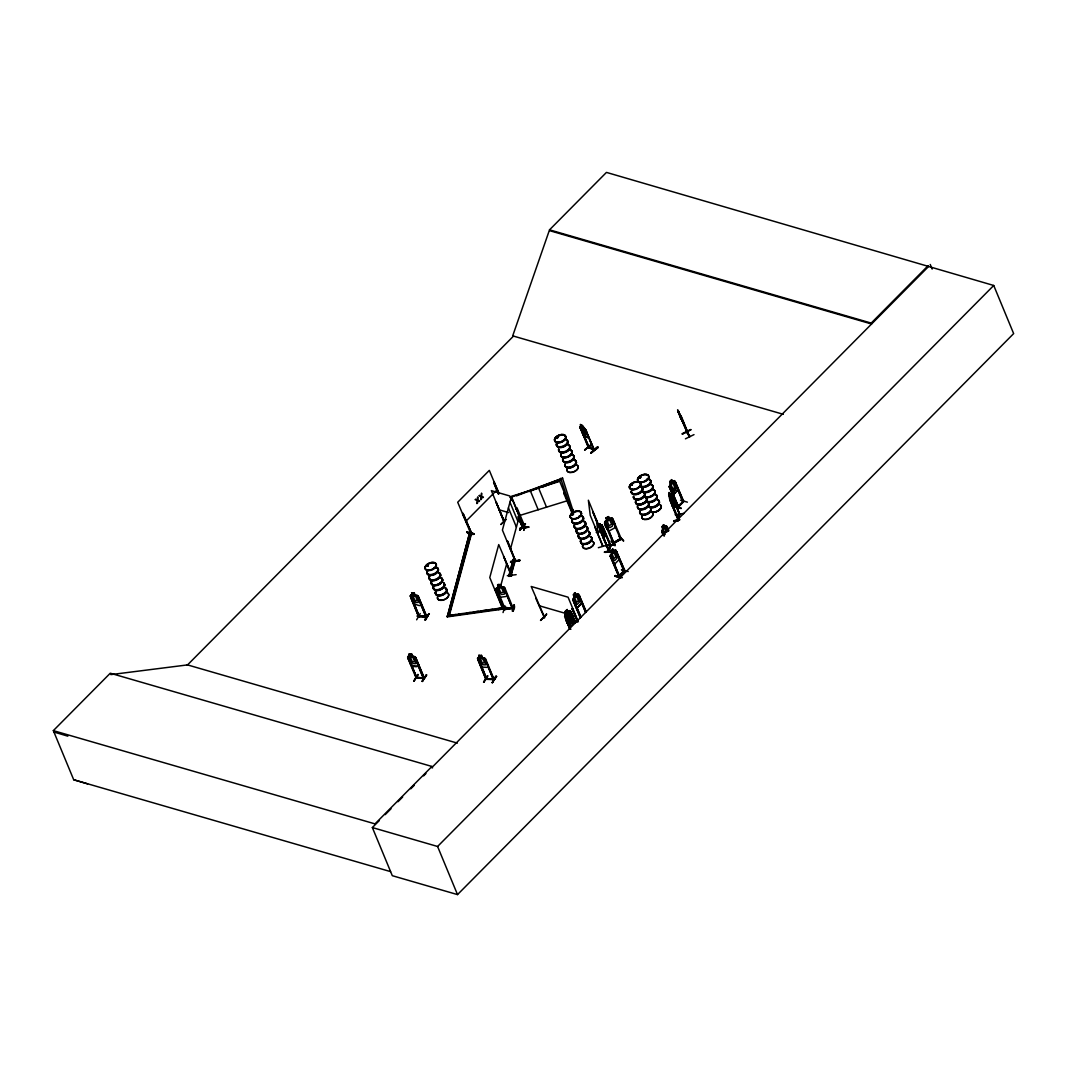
<?xml version="1.0" encoding="UTF-8"?>
<svg xmlns="http://www.w3.org/2000/svg" width="1067" height="1067" viewBox="0 0 1067 1067"><rect width="100%" height="100%" fill="white"/><g stroke="black" fill="none" stroke-linecap="round" stroke-linejoin="round"><path stroke-width="1.5" d="M544.01 617.166L544.717 617.633L531.206 586.49L568.071 597.187L577.647 620.287M544.437 617.82L535.834 598.4M498.169 609.524C503.904 605.776 515.414 608.097 498.156 609.444M507.172 607.87L498.209 609.217L507.052 607.563M510.773 562.002C539.008 557.014 491.5 565.217 519.749 560.735M510.84 561.695L519.802 560.455M510.72 561.375L519.682 560.095M611.871 551.506C601.988 553.386 601.855 551.679 611.791 550.759M610.964 541.156L615.019 545.784M477.549 497.155L477.322 499.996L475.562 499.156M476.696 503.424L477.549 503.064L477.683 500.756L476.869 500.503M481.39 493.274L481.177 496.128L479.416 495.275M480.537 499.543L481.404 499.183L481.524 496.889L480.724 496.622M478.71 501.397L479.536 501.05L477.763 500.143L477.936 497.275M482.551 497.515L483.391 497.169L481.604 496.262L481.777 493.394M416.637 619.807L420.225 613.565M413.689 681.013L417.904 674.384L414.129 681.079M477.069 503.544L477.256 500.61L475.108 499.609M480.924 499.663L481.097 496.742L478.963 495.728M483.911 682.226L487.846 675.945M571.192 616.259L571.005 619.14L569.191 620.967L567.431 620.06M502.277 607.723L502.824 607.136L503.131 607.937L495.088 588.637M511.867 575.42L503.571 556.28L511.4 576.087L511.64 574.766L511.373 576.153M515.228 560.335C514.894 559.988 515.481 560.042 515.641 560.895M515.761 560.468L514.868 560.348M610.577 544.797L608.817 551.599L600.281 530.873M426.68 566.017L427.28 565.23M427.347 565.923L428.054 565.777M428.094 565.683L427.32 565.35L428.387 565.35M433.882 567.884L434.843 567.497L434.256 567.951M556.44 437.75L556.347 438.43M557.588 437.497L557.147 438.47M563.669 440.004L564.336 439.911M572.872 514.561L571.859 514.347L573.112 514.441M572.886 514.614L573.432 513.867M579.194 516.628L579.581 516.361M579.048 516.521L579.968 516.321L579.208 516.255M631.064 485.392C634.985 483.271 629.183 487.032 632.478 484.405M639.333 478.136L639.987 477.162L639.413 477.736M638.706 487.059L638.68 487.126M639.2 477.749L640.013 477.723M640.013 477.776L640.64 477.042M646.669 479.95L646.842 479.296M646.562 479.817L647.229 479.256L646.415 479.83M523.47 524.257L523.937 530.392L523.51 524.204M613.792 542.543L620.994 538.248M613.925 543.316L606.029 524.004L605.149 524.27L606.029 524.004M613.072 542.943L613.285 543.703L604.562 522.857L605.016 521.456L611.364 517.975L612.538 518.295L621.421 539.102L621.127 538.395L612.911 543.023M661.913 531.966L662.114 530.406M686.468 431.828L686.908 431.722M680.986 416.117L680.199 414.77L689.562 436.803L686.268 431.428M689.522 436.75L681.573 416.93M689.109 436.043L686.988 431.988M673.637 506.318L668.689 494.461L669.089 492.461L674.011 504.451M668.969 494.528L669.196 493.327L669.289 495.328M670.183 494.955L670.423 493.447L669.729 499.649L678.225 520.416M670.049 497.635L670.409 495.768M671.877 502.05L672.237 500.183M673.357 507.572L674.251 502.97L673.437 500.023M672.37 505.931L673.477 507.679L674.344 502.944L670.903 493.648L679.826 514.294L678.545 520.296L669.756 499.609L668.689 494.461M679.039 513.747L679.639 514.868L671.463 495.115L679.826 514.361M679.719 519.722C675.184 519.896 669.382 522.363 678.305 520.723M675.131 514.694L684.094 513.374M678.145 519.229C679.612 520.683 676.185 518.869 679.105 514.481M679.452 513.614L679.306 514.988M678.359 519.736L679.372 514.441M570.658 629.277L566.39 621.247L568.057 618.447L566.977 616.072L568.898 614.099L569.871 616.473M670.743 483.858L669.116 486.725M673.917 480.617L674.944 480.857L683.48 501.49L677.705 507.412L669.182 486.685L673.984 480.63L672.677 481.977M569.578 628.423L564.63 616.619L564.896 615.125C564.83 613.298 572.032 609.897 569.418 610.657M580.248 617.66L572.832 599.934L574.433 597.2L573.806 598.96L575.647 603.375L577.394 604.295L579.208 602.455L579.394 599.587L577.567 595.159L576.273 595.359L575.286 592.985M618.713 556.681L619.087 559.642L614.512 564.243L610.164 556.174L610.511 554.653L615.112 550.105L616.019 550.425L624.742 570.912M610.324 556.174L611.938 553.413L610.951 551.052M589.091 447.46L580.755 427.347C580.381 425.093 580.341 427.44 584.636 428.454M593.372 449.314L594.039 450.234M594.092 449.26L593.625 450.047L585.903 430.508L594.479 450.047L587.93 446.74L588.757 446.74M666.528 525.951L664.648 527.191L663.607 524.657L662.047 526.711L663.887 533.847M603.108 545.971L602.322 545.397L603.002 545.971M602.655 546.091L594.719 526.818M507.399 541.209L515.521 561.042L507.705 541.169M516.041 509.372L516.508 508.772L524.31 528.632L516.175 508.052M507.292 575.727L516.175 574.673M519.856 528.618L528.912 526.978L519.922 528.258M502.57 608.43L503.144 607.87L502.89 608.51L494.768 588.677M516.201 508.239L516.988 507.785L525.057 527.005L523.71 527.978M564.616 493.247L563.803 493.514L564.59 493.061L572.499 512.587A5.975 3.468 -22.5 0 1 581.408 513.067A5.975 3.468 -22.5 0 1 573.299 518.749A5.975 3.468 -22.5 0 1 572.539 512.653L559.748 481.364L511.32 496.355L524.551 528.058L523.95 528.645L524.23 527.205M502.584 608.55L489.78 577.54L498.729 544.583L511.88 575.54M502.704 607.723L502.317 609.177L447.26 616.886L469.693 532.686L471.681 533.047L449.327 615.446M447.26 616.886L469.693 532.686M449.087 614.845L471.427 532.446M510.386 549.318L519.322 516.361M497.755 596.786L499.036 592.078M500.73 585.81L506.692 563.829M508.786 575.887L513.254 559.401L514.988 559.161L510.773 576.233L508.786 575.887L510.519 575.633M509.026 576.487L513.254 559.401M502.317 609.177L502.45 607.23M510.773 576.233L515.494 559.855M610.844 545.397L609.137 551.559L600.454 529.872L599.374 525.698L599.921 523.67L601.014 526.164L601.801 524.951L610.311 546.117L610.391 545.277M599.681 525.764L600.041 523.804M600.001 526.551L600.014 524.551M600.041 529.432L601.895 524.937M600.134 529.419L599.374 525.698M601.174 532.246L609.217 551.426M602.815 526.204L610.871 545.49L608.804 550.412M604.415 531.259L605.189 534.154L603.949 538.942L605.296 534.14L604.536 531.193M615.192 544.41L606.016 545.624L615.219 544.437M504.371 609.604L495.862 588.597L504.504 609.35L513.347 608.15L512.067 607.576M497.342 589.984L496.475 590.318L497.342 589.984L505.345 609.444L504.184 608.603M505.118 608.523L512.947 607.443L513.254 608.403L504.651 587.424L501.357 587.037L503.104 587.65L504.931 592.078L504.251 594.159L501.517 594.532L499.263 592.839L497.435 588.41C500.343 587.223 494.661 583.382 500.396 584.596L501.29 587.13M500.37 584.663L497.569 585.129M498.476 595.026L500.45 597.24L507.332 596.306L507.185 593.772M504.411 589.237L505.291 588.917L504.411 589.237L512.48 608.51M505.064 605.976L503.037 612.565M504.064 608.87L504.998 608.51M512.293 608.497L504.478 589.024M514.027 604.762C516.481 609.257 508.826 616.726 514.294 605.096M512.934 611.271L514.214 605.056M471.374 532.74L462.558 513.947L463.091 513.414L471.321 532.806L470.84 531.886M678.199 506.265L678.545 506.958L670.516 487.699L669.743 488.166L670.516 487.699M678.012 506.118L682.907 501.717L677.892 507.545L683.787 501.583L675.504 482.311L674.971 482.844L682.88 502.157L683.507 500.876L682.573 501.397M379.359 820.523L372.37 827.565L392.296 875.687L457.516 894.599L1013.65 333.598L993.724 285.476L606.456 172.401L549.532 229.832L512.667 335.958L513.427 336.172L187.552 664.901L110.861 674.611M619.367 575.687L618.513 576.14L619.113 576.954L610.911 557.588L611.444 557.041L619.66 576.447L619.42 575.593M567.497 620.247L568.137 618.473M612.805 549.078L610.777 551.012L611.858 553.4L611.218 555.16L613.045 559.588L614.805 560.495L616.619 558.668L616.806 555.787L614.979 551.372L613.672 551.559L612.725 549.052L613.712 551.426M613.125 543.49L621.287 538.955M613.992 543.25L605.896 523.857M620.167 538.715L620.714 539.569L612.485 520.163L613.365 519.896L612.485 520.163M621.261 539.222L620.874 538.302M511.64 500.423L509.799 495.982L491.367 490.633L504.224 521.896M522.63 526.898L518.775 517.668M426.973 565.483L426.987 566.324L428.267 565.71M434.829 567.751L434.162 568.071M556.214 438.044L556.387 437.963M557.654 437.337L557.014 438.017M573.486 514.361L572.699 513.707M579.274 516.335L579.568 515.868M640.253 477.909L640.587 477.389M640.84 477.429L639.36 478.016M588.237 447.486L594.239 450.234M579.768 426.893L580.048 426.213M466.933 531.98C483.271 534.754 467.106 535.647 466.959 531.913M473.895 533.887L467.013 532.34L474.068 534.274M674.104 506.211L681.239 508.492L674.211 506.518M681.053 508.172L674.131 506.131L673.971 506.865M615.379 575.953L622.208 577.54M615.152 576.18L620.687 577.78L615.139 576.247L615.312 575.526M610.684 545.984L601.908 524.844M608.924 550.719L601.335 531.686M524.764 526.538L523.817 526.831L524.697 526.524M524.897 527.285L524.737 526.284L523.75 526.618M571.419 512.107C573.859 510.479 569.898 513.387 572.566 512.533M503.917 521.843L496.208 502.33L504.278 521.523M521.75 526.404L522.443 527.138L517.988 516.441M412.956 602.215C412.596 600.174 407.567 593.826 412.676 595.306L411.609 592.785L414.303 592.905L415.183 595.426L417.064 595.506M418.211 596.346L426.8 617.26L418.717 616.846L410.755 597.6L411.635 597.413L419.504 616.913L411.635 597.413M414.303 592.905L411.569 592.852M415.236 595.346L416.904 596.213L418.731 600.628L418.171 602.455L415.65 602.335L413.529 600.388L411.689 595.96L412.716 595.239L411.729 592.865M410.808 595.133L417.117 595.373L418.331 596.253L426.987 617.006L418.491 615.926M418.051 597.947L418.931 597.76L418.051 597.947L426.093 617.233M414.77 604.616C407.687 598.974 423.546 610.711 420.865 602.588M419.264 616.179C407.914 615.632 442.978 616.993 419.478 616.166M426.08 616.966L418.184 597.72M428.934 613.912L425.4 620.274M409.981 656.352L408.194 656.338L414.503 656.645L415.677 657.525L424.386 678.212L416.17 677.825M424.119 678.452L416.117 678.052L408.141 658.806L409.021 658.619L416.824 678.145L409.021 658.619M412.582 656.618L411.702 654.111L408.954 654.058L410.061 656.498M410.101 656.432L409.088 657.165L410.915 661.58L413.049 663.541L415.57 663.661L416.13 661.833L411.702 654.111M410.221 663.487L412.195 665.741M414.476 656.632L415.717 657.459L424.239 678.425L415.877 677.118M415.45 659.139L416.317 658.966L415.45 659.139L423.332 678.425L424.279 678.185M410.275 663.421C410.755 666.928 420.465 668.422 418.264 663.781M416.53 677.398L415.97 677.132M414.036 681.013L418.064 674.784M416.864 678.078L407.594 657.125L408.234 656.272M423.119 677.892L416.877 677.372M422.185 681.066C435.256 661.7 413.409 694.404 426.707 675.158M422.345 681.466L426.293 675.078M486.312 678.665L485.912 679.292L478.016 660.02L478.896 659.833L486.819 679.306L485.952 679.319L477.469 658.352L478.109 657.485L484.391 657.792L485.552 658.739L494.114 679.652L493.047 678.692M486.859 679.065L478.896 659.833M481.524 655.405L478.83 655.271L479.937 657.725L478.963 658.379L480.79 662.807L482.924 664.754L485.445 664.874L486.005 663.047L484.165 658.632L482.551 657.699M488.233 667.328L488.139 665.008L488.326 667.409L482.004 667.115L477.616 658.312L479.937 657.725L479.003 655.285M484.391 657.792L482.457 657.846L481.577 655.338M493.354 679.652L485.458 660.153L494.034 679.652L485.992 679.266M487.499 675.931L483.551 682.28L487.486 675.985M486.445 678.599L486.952 679.092M486.045 679.039C511.987 679.786 471.04 677.652 492.994 679.105M492.314 682.64L495.995 675.998L492.22 682.693L496.608 676.398L492.22 682.693M609.524 519.015L608.497 516.601L605.789 518.109L606.936 520.549L605.869 522.056L607.697 526.471L609.844 527.605L612.365 526.191L612.938 523.55L611.111 519.122L609.43 519.096M470.24 532.406L471.08 531.966L470.48 533.26M610.244 556.2L618.9 576.754M619.073 575.593L624.288 570.325L624.995 571.005L616.713 551.732L616.179 552.266L624.088 571.579L624.608 570.418M624.889 571.112L619.22 576.847M495.835 588.664L498.436 587.37M680.573 417.904L678.012 411.475L687.161 432.375M689.602 435.923L689.842 436.576L686.908 431.988M662.167 530.459L663.207 529.099L662.22 526.725L663.674 524.817M662.087 530.446L665.728 525.644L668.622 530.993L666.448 525.938M662.994 532.78L664.221 535.741M667.995 530.766L667.195 527.245L668.689 530.246M667.462 527.285L666.768 527.805M410.302 595.96L410.915 595.146M426.787 565.63L427.467 566.124M572.285 514.214L571.859 514.721M572.539 514.921L573.406 514.267M572.659 512.28L571.672 512.787M505.024 608.777L505.238 609.51M672.57 482.097L673.864 481.897L675.691 486.325L675.518 489.206L673.717 491.033L671.983 490.126L669.703 481.55L671.623 479.59L672.65 482.124M671.103 484.725L672.904 482.884M672.944 489.139L674.731 487.312M671.743 493.087L673.384 494.768L677.958 490.166L677.505 487.179M567.057 616.086L568.978 614.125M572.179 615.459L571.258 615.152L569.845 616.619L571.205 616.446M566.857 619.78L571.272 615.259M568.458 619.26L570.245 617.42M498.369 494.021L493.648 482.604L494.168 482.057L499.143 493.541M493.648 482.604L494.408 482.137M540.502 620.394L546.624 614.125L540.729 620.114M674.971 482.844L675.744 482.377M540.809 620.434L546.584 614.139M572.085 608.91L572.912 608.884L572.085 608.91L577.407 621.754M680.506 500.21L687.401 502.157M505.838 519.282L501.023 524.564M506.038 519.642L500.916 524.27M519.789 530.072L525.337 523.644L519.789 530.086M519.602 530.032L525.524 524.004M87.601 783.885L73.703 779.75L53.35 730.628L110.274 673.21L431.935 766.466L432.522 767.867L431.762 767.653L928.503 266.563M465.692 521.496L497.302 489.62M613.752 551.586L615.112 550.212M573.379 594.812L574.526 597.213L573.379 594.812C575.913 589.091 575.553 598.08 577.634 593.879L578.674 594.119L586.05 611.804M616.179 552.266L616.953 551.799M577.7 593.892L573.152 598.494L572.832 599.987M581.022 617.193L574.033 600.841L573.499 601.375L580.488 617.726M585.516 612.351L578.767 596.066L579.301 595.519L586.29 611.871M578.767 596.066L579.541 595.586M569.498 610.684L568.137 612.058L567.111 609.524L565.163 611.484L566.15 613.858L565.603 615.632L569.325 624.662L571.072 625.582L572.859 623.742L573.046 620.861L569.365 611.844L568.057 612.031L567.084 609.67M567.191 609.55L565.243 611.511L566.324 613.885L564.896 615.125M565.537 618.126C565.39 615.739 568.631 627.556 569.818 628.49M574.846 623.101L570.565 612.738L571.098 612.205L575.633 622.635M570.565 612.738L571.338 612.271M581.595 603.402L577.034 608.017L581.675 603.429L581.302 600.468M568.404 619.073L570.218 617.246M621.741 569.618L628.21 571.539M573.099 617.153L573.472 620.114L568.831 624.688L567.244 622.928M623.875 571.072L618.767 576.26M618.873 576.834L624.915 571.045M431.935 766.466L375.01 823.884L53.35 730.628M549.532 229.832L871.206 323.088L928.13 265.67M385.187 814.641L391.002 808.773M397.991 801.717L402.646 797.022M410.808 788.793L414.303 785.272M423.612 775.869L425.946 773.522M372.37 827.565L437.59 846.478L993.724 285.476M687.161 432.455L677.585 409.848L678.665 411.382M572.285 513.867L572.952 514.321M632.077 485.218L631.224 485.032L631.917 484.325M682.947 501.477L683.187 500.85M624.515 571.539L616.419 552.333M581.102 428.24L580.328 428.187L589.157 447.486M585.596 429.614L582.369 425.413L580.408 424.479L581.408 427.027M594.172 450.207L585.61 429.548L588.597 437.937L583.916 435.763L579.768 426.76L588.29 447.526L588.931 447.02L593.359 449.42M586.437 430.761L585.663 430.708M583.902 435.816L582.395 433.109M584.743 449.74L591.611 444.085M584.596 449.967L591.785 444.486M584.849 450.034L591.705 444.405M590.798 452.581L597.653 446.953L598.12 447.486L590.931 452.955L597.627 446.926L590.931 452.955M513.16 608.403L504.531 609.577M677.998 507.479L669.262 486.712M619.313 576.34L611.444 557.041M612.765 542.81L613.565 542.396M423.906 677.758L423.172 677.465M504.331 521.883L496.315 502.624M603.042 546.224L590.224 515.281L588.37 500.223L600.334 529.299M522.377 527.151L518.255 517.788M605.829 518.162L608.537 516.641L609.47 519.136L611.364 518.082M606.816 520.523L605.136 521.563C603.242 524.591 606.843 528.792 608.99 531.073L615.352 527.511L615.166 524.644L612.458 518.375L611.364 517.975M619.434 536.874L623.728 540.916L619.26 536.474M621.327 539.155L613.285 543.703M423.466 678.172L415.583 658.926M493.341 679.386L485.458 660.153M600.948 530.486L601.268 531.433M677.892 411.168L680.306 414.783M678.572 411.409L689.402 436.75M680.546 417.864L684.254 424.293L681.933 420.651M682.333 433.989L690.923 429.814M682.387 434.096L690.802 429.521L682.213 433.695M685.427 438.83L694.003 434.616M502.61 607.803L447.593 615.686M563.776 493.314L571.832 512.467M670.089 494.968L673.024 502.077L672.663 503.944L671.69 503.05M556.774 437.363L557.948 437.643M557.307 438.27L556.267 438.217M564.043 439.497L563.669 440.124M572.619 513.854L560.628 478.296M510.173 497.595L562.616 478.229M516.535 495.862L560.882 478.896M528.845 491.607L561.215 479.923L542.863 486.952M600.921 526.178L603.855 533.287L603.348 535.181L602.295 534.3M572.299 509.559L572.779 512.28M524.204 527.498L524.991 527.231M571.739 512.56L572.539 512.293M592.932 512.28L603.949 538.942L602.802 537.208M600.868 530.806L596.32 532.206L601.228 531.419M596.453 532.513L601.014 530.953M607.456 545.037L598.334 547.704M519.296 515.601L567.724 500.61M572.552 513.747L573.272 513.734M572.085 514.441L572.739 514.667M669.676 496.835L678.652 519.749M673.704 520.843L679.719 519.802M673.824 521.149L678.372 520.389M673.784 521.483L678.292 520.643M619.273 536.461L623.155 540.756M519.842 528.498L528.805 527.205M600.001 529.379L600.254 530.913M610.524 544.677L610.311 546.117M606.163 545.904L615.099 544.637M604.456 552.199L611.965 551.159M450.834 615.232L455.689 614.552M458.93 614.099L462.158 613.645M467.026 612.965L470.254 612.511M473.495 612.058L478.349 611.378M481.59 610.924L486.445 610.244M489.686 609.79L492.927 609.337M497.782 608.657L501.023 608.203M447.02 616.286L502.064 608.577M496.595 587.757L503.357 586.783L504.558 587.53M505.198 608.723L512.027 607.83M419.358 616.913L419.398 615.966M425.866 616.219L426.653 617.26M557.161 437.417L557.908 437.51M410.755 597.6L411.489 597.64M429.347 613.992C424.613 616.819 422.359 626.462 428.787 613.605M409.088 654.138L411.595 654.258M412.676 656.485L414.516 656.565M478.016 660.02L478.763 660.06M485.325 660.366L486.059 660.406M408.141 658.806L408.888 658.832M412.129 665.888L418.491 666.115M485.938 678.319L486.512 678.345M418.691 616.899L410.248 595.866M588.824 447.74L580.568 427.987M571.192 615.125L572.219 615.366L574.78 621.768L570.392 610.777M669.703 481.55L674.704 493.407M673.384 494.768L671.797 493.007M566.71 619.714L566.39 621.247M569.098 627.623L570.672 629.157M678.545 506.878L670.263 487.632M549.905 230.739L871.579 323.995L871.206 323.088M783.325 414.316L512.747 335.878L513.494 336.092M480.79 496.008L481.604 496.262M476.949 499.889L477.763 500.143M499.343 509.879L508.559 512.56M615.112 550.105L616.072 550.332L618.927 559.588M621.434 569.831L626.996 571.419M615.286 575.593L622.194 577.607M615.392 575.86L621.007 577.527M539.168 605.736L565.283 613.312M572.966 615.539L576.047 616.433M573.472 620.114L568.844 624.568L567.191 623.008M186.792 664.688L457.37 743.125M73.703 779.75L390.562 871.619M53.937 732.029L67.835 736.177M580.915 425.2L582.422 426.547L581.248 425.986M583.996 435.696L588.517 437.843M481.524 496.889L482.938 497.622M477.683 500.756L479.096 501.503M417.077 595.439L418.291 596.32M591.251 453.102L598.107 447.473M593.625 449.981L593.279 449.22M607.136 529.125L608.99 531.073M575.46 606.256L577.114 608.03M498.582 594.933L500.503 597.08M480.23 664.634L482.071 666.968M582.582 431.762L586.183 434.989L586.383 433.562L582.262 425.52M600.801 531.526L600.494 530.632M672.277 505.945L673.37 507.692M677.972 410.635L678.892 412.355M678.959 413.142L681.706 419.011L680.786 417.557M682.467 421.225L680.293 416.784M930.237 264.469L932.145 269.084M686.241 431.375L686.721 432.548M675.211 482.911L683.12 502.224M671.596 479.723L676.491 491.567M667.502 531.366L665.675 526.951L664.568 527.178L663.581 524.804M666.728 532.393L664.888 527.965L663.447 529.872L665.274 534.287M663.261 532.82L664.488 535.781M661.98 531.926L663.541 535.714M661.887 531.913L662.967 534.5M580.501 424.586L581.488 426.96M592.892 512.027L599.987 529.139M538.542 487.926L546.517 507.172M579.008 596.133L585.756 612.418M530.219 490.5L538.195 509.746M574.033 600.841L580.781 617.126M572.712 609.084L578.034 621.928M572.285 608.697L577.607 621.541M571.098 612.205L575.393 622.568M570.805 612.805L575.086 623.168M565.83 617.513L570.365 627.943M524.31 528.632L511.346 497.115L502.41 530.072L515.148 561.055M509.959 502.21L517.935 521.456M508.425 507.879L516.401 527.125M498.903 493.474L489.326 470.374L457.716 502.25L470.72 533.327M493.888 482.671L498.609 494.088M497.595 585.063L498.556 587.504M463.091 513.414L471.281 532.793M416.09 677.065L416.357 677.798M437.59 846.478L457.516 894.599M562.362 477.629L573.739 512.934M682.213 419.784L682.493 420.905M588.224 435.87L588.531 438.003M572.739 509.359L573.179 512.213M572.152 509.146L572.766 513.387M596.346 519.469L598.2 534.527M615.072 524.684L615.206 527.431M583.849 521.723A5.975 3.468 -22.5 0 1 582.035 528.405A5.975 3.468 -22.5 0 1 574.566 526.244M583.769 521.363A6.055 3.508 -22.5 0 1 581.942 528.138A6.055 3.508 -22.5 0 1 574.366 525.938M581.568 516.055A6.055 3.508 -22.5 0 1 582.502 520.776A6.055 3.508 -22.5 0 1 574.9 523.777A6.055 3.508 -22.5 0 1 572.632 519.589M583.316 517.535A5.975 3.468 -22.5 0 1 578.394 523.67A5.975 3.468 -22.5 0 1 572.365 520.923M581.648 516.415A5.975 3.468 -22.5 0 1 582.635 516.868M584.663 521.55A6.055 3.508 -22.5 0 1 580.355 528.445A6.055 3.508 -22.5 0 1 574.713 524.631M584.476 521.283A5.975 3.468 -22.5 0 1 580.221 528.085A5.975 3.468 -22.5 0 1 574.66 524.324M586.543 526.338A5.962 3.454 -22.5 0 1 582.302 533.113A5.962 3.454 -22.5 0 1 576.754 529.365M582.462 516.241A6.055 3.508 -22.5 0 1 578.154 523.137A6.055 3.508 -22.5 0 1 572.526 519.322M582.275 515.975A5.975 3.468 -22.5 0 1 578.021 522.777A5.975 3.468 -22.5 0 1 572.459 519.015M586.623 526.444A5.989 3.468 -22.5 0 1 582.355 533.26A5.989 3.468 -22.5 0 1 576.794 529.485M586.703 526.685A5.975 3.468 -22.5 0 1 582.449 533.487A5.975 3.468 -22.5 0 1 576.9 529.712M590.118 536.861A5.975 3.468 -22.5 0 1 588.304 543.543A5.975 3.468 -22.5 0 1 580.835 541.369M585.89 526.671A5.962 3.454 -22.5 0 1 584.076 533.327A5.962 3.454 -22.5 0 1 576.62 531.166M590.931 536.688A6.055 3.508 -22.5 0 1 586.623 543.583A6.055 3.508 -22.5 0 1 580.995 539.769M588.917 532.006A5.975 3.468 -22.5 0 1 585.396 538.542A5.975 3.468 -22.5 0 1 578.634 536.061M590.745 536.421A5.975 3.468 -22.5 0 1 586.49 543.223A5.975 3.468 -22.5 0 1 580.928 539.462M583.035 544.503A5.962 3.454 -22.5 0 0 588.571 548.251A5.962 3.454 -22.5 0 0 592.825 541.462A5.989 3.468 -22.5 0 1 588.624 548.398A5.989 3.468 -22.5 0 1 583.062 544.623M591.051 536.954A6.055 3.508 -22.5 0 1 586.743 543.85A6.055 3.508 -22.5 0 1 581.102 540.035M588.731 531.379A6.055 3.508 -22.5 0 1 585.169 538.008A6.055 3.508 -22.5 0 1 578.327 535.487M588.544 531.113A5.975 3.468 -22.5 0 1 585.023 537.648A5.975 3.468 -22.5 0 1 578.274 535.181M588.851 531.646A6.055 3.508 -22.5 0 1 584.543 538.542A6.055 3.508 -22.5 0 1 578.901 534.727M651.217 485.032A5.975 3.468 -22.5 0 1 651.83 490.006A5.975 3.468 -22.5 0 1 643.828 492.487M651.137 484.671A6.055 3.508 -22.5 0 1 651.764 489.726A6.055 3.508 -22.5 0 1 643.641 492.234M653.071 489.473A5.989 3.468 -22.5 0 1 653.164 494.941A5.989 3.468 -22.5 0 1 644.668 496.502A5.962 3.454 -22.5 0 1 643.641 502.837A5.962 3.454 -22.5 0 1 635.425 502.01M648.949 479.363A6.055 3.508 -22.5 0 1 649.563 484.405A6.055 3.508 -22.5 0 1 641.44 486.925M649.016 479.723A5.975 3.468 -22.5 0 1 649.63 484.698A5.975 3.468 -22.5 0 1 641.627 487.179M651.03 484.405A6.055 3.508 -22.5 0 1 651.657 489.446A6.055 3.508 -22.5 0 1 643.534 491.967M648.829 479.083A6.055 3.508 -22.5 0 1 649.456 484.138A6.055 3.508 -22.5 0 1 641.334 486.645M651.844 484.591A5.975 3.468 -22.5 0 1 650.363 490.046A5.975 3.468 -22.5 0 1 642.467 491.153M649.643 479.283A5.975 3.468 -22.5 0 1 648.162 484.738A5.975 3.468 -22.5 0 1 640.267 485.845M653.991 489.753A5.989 3.468 -22.5 0 1 652.511 495.208A5.989 3.468 -22.5 0 1 644.601 496.315M659.153 501.29A5.975 3.468 -22.5 0 1 657.005 506.078A5.975 3.468 -22.5 0 1 650.096 507.625M657.485 500.17A5.975 3.468 -22.5 0 1 658.486 500.623M657.419 499.809A6.055 3.508 -22.5 0 1 658.032 504.864A6.055 3.508 -22.5 0 1 649.91 507.372M655.218 494.501A6.055 3.508 -22.5 0 1 655.311 500.036A6.055 3.508 -22.5 0 1 646.709 501.61M656.952 495.982A5.975 3.468 -22.5 0 1 654.164 501.17A5.975 3.468 -22.5 0 1 646.909 501.863M655.285 494.861A5.975 3.468 -22.5 0 1 656.285 495.315M654.911 491.1A5.962 3.454 -22.5 0 1 652.764 495.862A5.962 3.454 -22.5 0 1 645.882 497.422M653.257 489.98A5.962 3.454 -22.5 0 1 654.244 490.42M654.818 490.82A5.989 3.468 -22.5 0 1 652.671 495.608A5.989 3.468 -22.5 0 1 645.748 497.155M653.151 489.686A5.989 3.468 -22.5 0 1 654.151 490.14M655.912 494.421A5.975 3.468 -22.5 0 1 655.018 499.423A5.975 3.468 -22.5 0 1 647.522 501.423M658.299 499.996A6.055 3.508 -22.5 0 1 657.392 505.064A6.055 3.508 -22.5 0 1 649.803 507.105A5.975 3.468 -22.5 0 0 648.949 506.638M658.112 499.729A5.975 3.468 -22.5 0 1 657.219 504.731A5.975 3.468 -22.5 0 1 649.723 506.745M660.326 505.064A5.989 3.468 -22.5 0 1 658.846 510.519A5.989 3.468 -22.5 0 1 650.937 511.64M656.098 494.688A6.055 3.508 -22.5 0 1 655.191 499.756A6.055 3.508 -22.5 0 1 647.602 501.783M568.151 444.966A6.055 3.508 -22.5 0 1 566.31 451.741A6.055 3.508 -22.5 0 1 558.748 449.54M570.071 449.781A5.975 3.468 -22.5 0 1 568.951 456.102A5.975 3.468 -22.5 0 1 560.708 455.262M570.005 449.594A5.989 3.468 -22.5 0 1 568.191 456.276A5.989 3.468 -22.5 0 1 560.708 454.115M565.95 439.657A6.055 3.508 -22.5 0 1 564.11 446.419A6.055 3.508 -22.5 0 1 556.547 444.232M567.857 444.432A5.975 3.468 -22.5 0 1 566.043 451.114A5.975 3.468 -22.5 0 1 558.575 448.954M568.044 444.699A6.055 3.508 -22.5 0 1 566.204 451.461A6.055 3.508 -22.5 0 1 558.628 449.26M565.843 439.377A6.055 3.508 -22.5 0 1 564.003 446.153A6.055 3.508 -22.5 0 1 556.427 443.952M565.657 439.124A5.975 3.468 -22.5 0 1 563.843 445.806A5.975 3.468 -22.5 0 1 556.374 443.632M567.017 440.471A5.975 3.468 -22.5 0 1 563.496 447.006A5.975 3.468 -22.5 0 1 556.747 444.526M569.218 445.779A5.975 3.468 -22.5 0 1 565.697 452.315A5.975 3.468 -22.5 0 1 558.948 449.834M574.499 460.464A5.975 3.468 -22.5 0 1 573.366 466.772A5.975 3.468 -22.5 0 1 565.137 465.946M574.419 460.104A6.055 3.508 -22.5 0 1 572.592 466.879A6.055 3.508 -22.5 0 1 565.017 464.678M576.34 464.919A5.975 3.468 -22.5 0 1 574.539 471.601A5.975 3.468 -22.5 0 1 567.07 469.44M576.273 464.732A5.989 3.468 -22.5 0 1 574.459 471.414A5.989 3.468 -22.5 0 1 566.977 469.253M572.219 454.795A6.055 3.508 -22.5 0 1 570.392 461.558A6.055 3.508 -22.5 0 1 562.816 459.37M574.126 459.57A5.975 3.468 -22.5 0 1 572.312 466.252A5.975 3.468 -22.5 0 1 564.843 464.078M572.299 455.156A5.975 3.468 -22.5 0 1 571.165 461.464A5.975 3.468 -22.5 0 1 562.936 460.637M574.313 459.824A6.055 3.508 -22.5 0 1 572.472 466.599A6.055 3.508 -22.5 0 1 564.896 464.398M572.112 454.515A6.055 3.508 -22.5 0 1 570.271 461.291A6.055 3.508 -22.5 0 1 562.696 459.09M570.271 450.274A5.962 3.454 -22.5 0 1 568.458 456.929A5.962 3.454 -22.5 0 1 561.002 454.769M570.165 449.967A5.989 3.468 -22.5 0 1 569.031 456.303A5.989 3.468 -22.5 0 1 560.789 455.462M572.926 454.715A5.975 3.468 -22.5 0 1 569.405 461.251A5.975 3.468 -22.5 0 1 562.656 458.77M438.71 573.152A5.975 3.468 -22.5 0 1 436.896 579.834A5.975 3.468 -22.5 0 1 429.427 577.674M438.63 572.792A6.055 3.508 -22.5 0 1 439.564 577.514A6.055 3.508 -22.5 0 1 431.948 580.515A6.055 3.508 -22.5 0 1 429.694 576.327M436.43 567.484A6.055 3.508 -22.5 0 1 437.363 572.205A6.055 3.508 -22.5 0 1 429.761 575.206A6.055 3.508 -22.5 0 1 427.494 571.018M436.51 567.844A5.975 3.468 -22.5 0 1 434.696 574.526A5.975 3.468 -22.5 0 1 427.227 572.352M439.524 572.979A6.055 3.508 -22.5 0 1 435.216 579.874A6.055 3.508 -22.5 0 1 429.574 576.06M439.337 572.712A5.975 3.468 -22.5 0 1 435.083 579.514A5.975 3.468 -22.5 0 1 429.521 575.753M441.405 577.767A5.962 3.454 -22.5 0 1 437.163 584.543A5.962 3.454 -22.5 0 1 431.615 580.795A5.989 3.468 -22.5 0 0 437.217 584.676A5.989 3.468 -22.5 0 0 441.471 577.861M437.323 567.671A6.055 3.508 -22.5 0 1 433.015 574.566A6.055 3.508 -22.5 0 1 427.387 570.752M437.137 567.404A5.975 3.468 -22.5 0 1 432.882 574.206A5.975 3.468 -22.5 0 1 427.32 570.445M441.551 578.087A5.975 3.468 -22.5 0 1 437.31 584.889A5.975 3.468 -22.5 0 1 431.748 581.115M446.753 592.558A5.989 3.468 -22.5 0 1 444.939 599.254A5.989 3.468 -22.5 0 1 437.457 597.08M442.405 579.221A5.962 3.454 -22.5 0 1 437.497 585.33A5.962 3.454 -22.5 0 1 431.481 582.595M440.751 578.101A5.962 3.454 -22.5 0 1 441.738 578.554M444.979 588.29A5.975 3.468 -22.5 0 1 443.165 594.973A5.975 3.468 -22.5 0 1 435.696 592.799M445.793 588.117A6.055 3.508 -22.5 0 1 441.485 595.013A6.055 3.508 -22.5 0 1 435.856 591.198M443.779 583.436A5.975 3.468 -22.5 0 1 439.524 590.238A5.975 3.468 -22.5 0 1 433.962 586.477M445.606 587.85A5.975 3.468 -22.5 0 1 442.085 594.399A5.975 3.468 -22.5 0 1 435.336 591.918M445.913 588.384A6.055 3.508 -22.5 0 1 441.591 595.279A6.055 3.508 -22.5 0 1 435.963 591.465M441.645 578.261A5.989 3.468 -22.5 0 1 437.377 585.076A5.989 3.468 -22.5 0 1 431.815 581.302M443.592 582.809A6.055 3.508 -22.5 0 1 439.284 589.704A6.055 3.508 -22.5 0 1 433.655 585.89M443.405 582.542A5.975 3.468 -22.5 0 1 439.884 589.091A5.975 3.468 -22.5 0 1 433.135 586.61M443.712 583.075A6.055 3.508 -22.5 0 1 439.404 589.971A6.055 3.508 -22.5 0 1 433.762 586.156M447.82 593.185A5.989 3.468 -22.5 0 1 444.299 599.734A5.989 3.468 -22.5 0 1 437.537 597.253M642.974 492.034A6.055 3.508 -22.5 0 1 641.147 498.796A6.055 3.508 -22.5 0 1 633.571 496.608M635.532 502.304A5.975 3.468 -22.5 0 0 643.761 503.131A5.975 3.468 -22.5 0 0 644.895 496.822A5.989 3.468 -22.5 0 1 643.094 503.517A5.989 3.468 -22.5 0 1 635.612 501.357M644.828 496.648A5.989 3.468 -22.5 0 1 643.694 502.97A5.989 3.468 -22.5 0 1 635.452 502.144M640.774 486.725A6.055 3.508 -22.5 0 1 638.946 493.488A6.055 3.508 -22.5 0 1 631.371 491.287M642.681 491.5A5.975 3.468 -22.5 0 1 641.56 497.809A5.975 3.468 -22.5 0 1 633.331 496.982M642.867 491.754A6.055 3.508 -22.5 0 1 641.027 498.529A6.055 3.508 -22.5 0 1 633.451 496.328M640.667 486.445A6.055 3.508 -22.5 0 1 638.826 493.221A6.055 3.508 -22.5 0 1 631.251 491.02M640.48 486.192A5.975 3.468 -22.5 0 1 639.36 492.501A5.975 3.468 -22.5 0 1 631.13 491.674M641.841 487.526A5.975 3.468 -22.5 0 1 638.333 494.074A5.975 3.468 -22.5 0 1 631.571 491.594M644.041 492.834A5.975 3.468 -22.5 0 1 640.533 499.383A5.975 3.468 -22.5 0 1 633.771 496.902M651.177 511.973A5.989 3.468 -22.5 0 1 649.363 518.655A5.989 3.468 -22.5 0 1 641.881 516.495M651.03 511.68A5.962 3.454 -22.5 0 1 649.229 518.349A5.962 3.454 -22.5 0 1 641.774 516.188M647.042 501.85A6.055 3.508 -22.5 0 1 645.908 508.252A6.055 3.508 -22.5 0 1 637.559 507.412M650.617 507.759A5.975 3.468 -22.5 0 1 645.695 513.894A5.975 3.468 -22.5 0 1 639.68 511.146M647.122 502.21A5.975 3.468 -22.5 0 1 646.002 508.532A5.975 3.468 -22.5 0 1 637.759 507.705M649.136 506.892A6.055 3.508 -22.5 0 1 647.296 513.667A6.055 3.508 -22.5 0 1 639.72 511.466M646.935 501.583A6.055 3.508 -22.5 0 1 645.095 508.359A6.055 3.508 -22.5 0 1 637.533 506.158M646.762 501.33A5.975 3.468 -22.5 0 1 644.948 507.999A5.975 3.468 -22.5 0 1 637.479 505.838M650.31 507.972A5.975 3.468 -22.5 0 1 646.802 514.521A5.975 3.468 -22.5 0 1 640.04 512.04M650.256 507.625A6.055 3.508 -22.5 0 1 646.682 514.254A6.055 3.508 -22.5 0 1 639.84 511.747M570.578 621.541L569.871 625.542L569.978 621.434C566.377 621.167 567.937 617.62 570.165 620.447L570.845 616.659L570.765 620.594C574.499 621.047 573.046 624.315 570.578 621.541M601.241 526.978L600.734 528.859L602.562 533.287L603.082 531.393L601.241 526.978M663.487 525.551L662.887 527.565L663.487 525.551M671.436 480.457L670.61 482.417L671.436 480.457M568.791 614.992L567.964 616.966L568.791 614.992M572.085 621.848L570.285 623.675L566.577 614.659L568.391 612.831L572.085 621.848M612.538 549.918L611.698 551.879L612.538 549.918M614.005 552.359L612.191 554.186L614.018 558.601L615.832 556.774L614.005 552.359M575.126 593.705L574.286 595.679L575.126 593.705M576.593 596.146L574.78 597.973L576.607 602.402L578.434 600.561L576.593 596.146M566.924 610.391L566.084 612.351L566.924 610.391M608.15 517.375L606.536 518.282L606.856 519.069L608.483 518.162L608.15 517.375M609.75 519.882L607.23 521.296L609.057 525.711L611.578 524.297L609.75 519.882M499.996 585.156L498.249 585.396L498.569 586.183L500.33 585.943L499.996 585.156M501.637 587.85L498.903 588.224L500.73 592.638L503.464 592.265L501.637 587.85M413.956 593.359L412.342 593.279L414.289 594.146L413.956 593.359M415.556 596.146L413.036 596.026L414.876 600.441L417.384 600.561L415.556 596.146M481.23 655.778L479.617 655.698L481.55 656.565L481.23 655.778M411.355 654.564L409.741 654.484L411.675 655.351L411.355 654.564M482.817 658.566L480.31 658.446L482.137 662.86L484.658 662.98L482.817 658.566M412.942 657.339L410.435 657.219L412.262 661.647L414.783 661.767L412.942 657.339M583.569 428.681L581.742 427.814L583.569 432.228L585.41 433.095L583.569 428.681M573.472 519.176A5.962 3.454 -22.5 0 0 581.582 513.507A5.962 3.454 -22.5 0 0 572.726 513.08A5.962 3.454 -22.5 0 0 573.472 519.176M573.352 518.909A5.989 3.468 -22.5 0 0 581.488 513.227A5.989 3.468 -22.5 0 0 572.606 512.8A5.989 3.468 -22.5 0 0 573.352 518.909M640.667 482.057A5.975 3.468 -22.5 0 0 648.776 476.375A5.975 3.468 -22.5 0 0 639.907 475.962A5.975 3.468 -22.5 0 0 640.667 482.057M640.84 482.484A5.962 3.454 -22.5 0 0 648.949 476.816A5.962 3.454 -22.5 0 0 640.093 476.389A5.962 3.454 -22.5 0 0 640.84 482.484M640.72 482.217A5.989 3.468 -22.5 0 0 648.856 476.536A5.989 3.468 -22.5 0 0 639.973 476.109A5.989 3.468 -22.5 0 0 640.72 482.217M659.299 509.773A5.962 3.454 -22.5 0 0 660.193 504.771A5.989 3.468 -22.5 0 1 659.366 509.906A5.989 3.468 -22.5 0 1 651.857 511.907A5.962 3.454 -22.5 0 0 659.299 509.773M557.654 442.325A5.975 3.468 -22.5 0 0 565.777 436.643A5.975 3.468 -22.5 0 0 556.907 436.216A5.975 3.468 -22.5 0 0 557.654 442.325A5.975 3.468 -22.5 0 0 565.79 436.67A5.975 3.468 -22.5 0 0 556.921 436.243A5.975 3.468 -22.5 0 0 557.668 442.352M557.854 442.778A5.962 3.454 -22.5 0 0 565.963 437.11A5.962 3.454 -22.5 0 0 557.107 436.683A5.962 3.454 -22.5 0 0 557.854 442.778A5.949 3.454 -22.5 0 0 565.95 437.123A5.949 3.454 -22.5 0 0 557.121 436.696A5.949 3.454 -22.5 0 0 557.868 442.778M428.147 570.151A5.975 3.468 -22.5 0 0 436.256 564.47A5.975 3.468 -22.5 0 0 427.387 564.056A5.975 3.468 -22.5 0 0 428.147 570.151M428.334 570.605A5.962 3.454 -22.5 0 0 436.443 564.936A5.962 3.454 -22.5 0 0 427.587 564.51A5.962 3.454 -22.5 0 0 428.334 570.605M428.214 570.338A5.989 3.468 -22.5 0 0 436.35 564.656A5.989 3.468 -22.5 0 0 427.467 564.23A5.989 3.468 -22.5 0 0 428.214 570.338M632.491 489.38A5.975 3.468 -22.5 0 0 640.6 483.711A5.975 3.468 -22.5 0 0 631.731 483.284A5.975 3.468 -22.5 0 0 632.491 489.38M632.678 489.833A5.962 3.454 -22.5 0 0 640.787 484.165A5.962 3.454 -22.5 0 0 631.931 483.751A5.962 3.454 -22.5 0 0 632.678 489.833M632.558 489.593A5.989 3.468 -22.5 0 0 640.693 483.898A5.989 3.468 -22.5 0 0 631.811 483.484A5.989 3.468 -22.5 0 0 632.558 489.593M643.281 503.997A5.962 3.454 -22.5 0 0 645.095 497.329A5.949 3.454 -22.5 0 1 643.281 503.984A5.962 3.454 -22.5 0 1 635.825 501.837A5.949 3.454 -22.5 0 0 643.281 503.984"/></g></svg>
